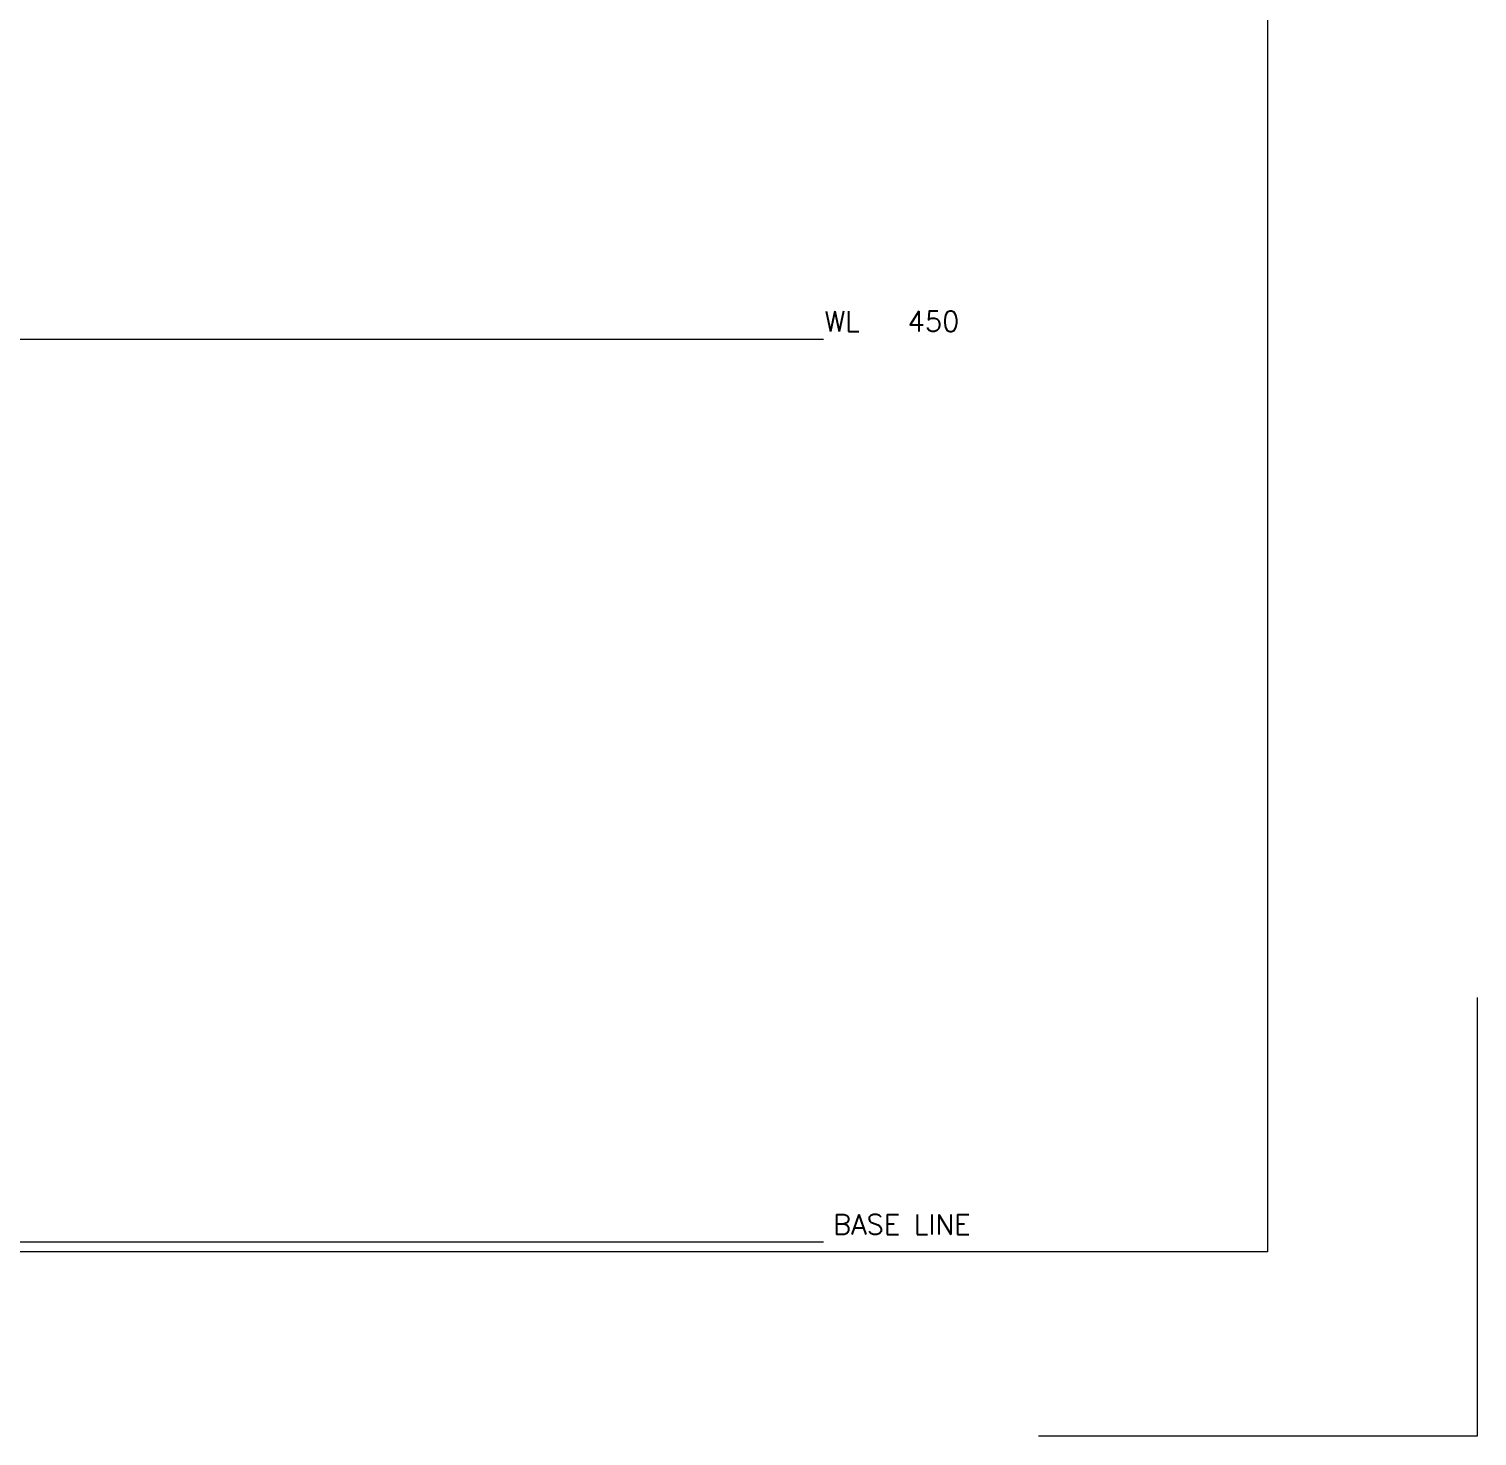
# Model space of a CAD drawing. Extents: x -3086 to 3308, y -97 to 4301.
# Drawn here: x 2586 to 3308, y -97 to 605 of the extents above; entities that cross this region are included whole.
import ezdxf

# ---------------------------------------------------------------- set-up
doc = ezdxf.new("R2010")
doc.units = 0
doc.header["$LTSCALE"] = 3
doc.header["$MEASUREMENT"] = 0
doc.linetypes.add('CENTER', pattern=[50, 31.25, -6.25, 6.25, -6.25])
for name, color, linetype in [('CENTER', 1, 'CENTER'), ('P1', 1, 'CONTINUOUS'), ('P5', 3, 'CONTINUOUS')]:
    doc.layers.add(name, color=color, linetype=linetype)
doc.styles.get("Standard").update_dxf_attribs({"font": 'SIMPLEX'})

msp = doc.modelspace()

# ---------------------------------------------------------------- linework, layer by layer
at = {"layer": 'CENTER', "linetype": 'Continuous', "lineweight": 0}
for p, q in [((0, 450), (2982.27, 450)), ((0, 0), (2982.27, 0))]:
    msp.add_line(p, q, dxfattribs=at)
at = {"layer": 'P1', "lineweight": 0}
for p, q in [((3203.85, -5, -10650), (3203.85, 855, -10650)), ((3308.08, 121.7, -10650), (3308.08, -96.89, -10650)), ((3203.85, -5, -10650), (-3029.25, -5, -10650)), ((3308.08, -96.89, -10650), (3089.37, -96.89, -10650))]:
    msp.add_line(p, q, dxfattribs=at)

# ---------------------------------------------------------------- texts
at = {"layer": 'P5', "lineweight": 0}
for s, p in [('WL   450', (2982.79, 453.88, -10650)), ('BASE LINE', (2986.99, 3.62, -10650))]:
    msp.add_text(s, height=10, dxfattribs=at).set_placement(p)

doc.saveas('drawing.dxf')
